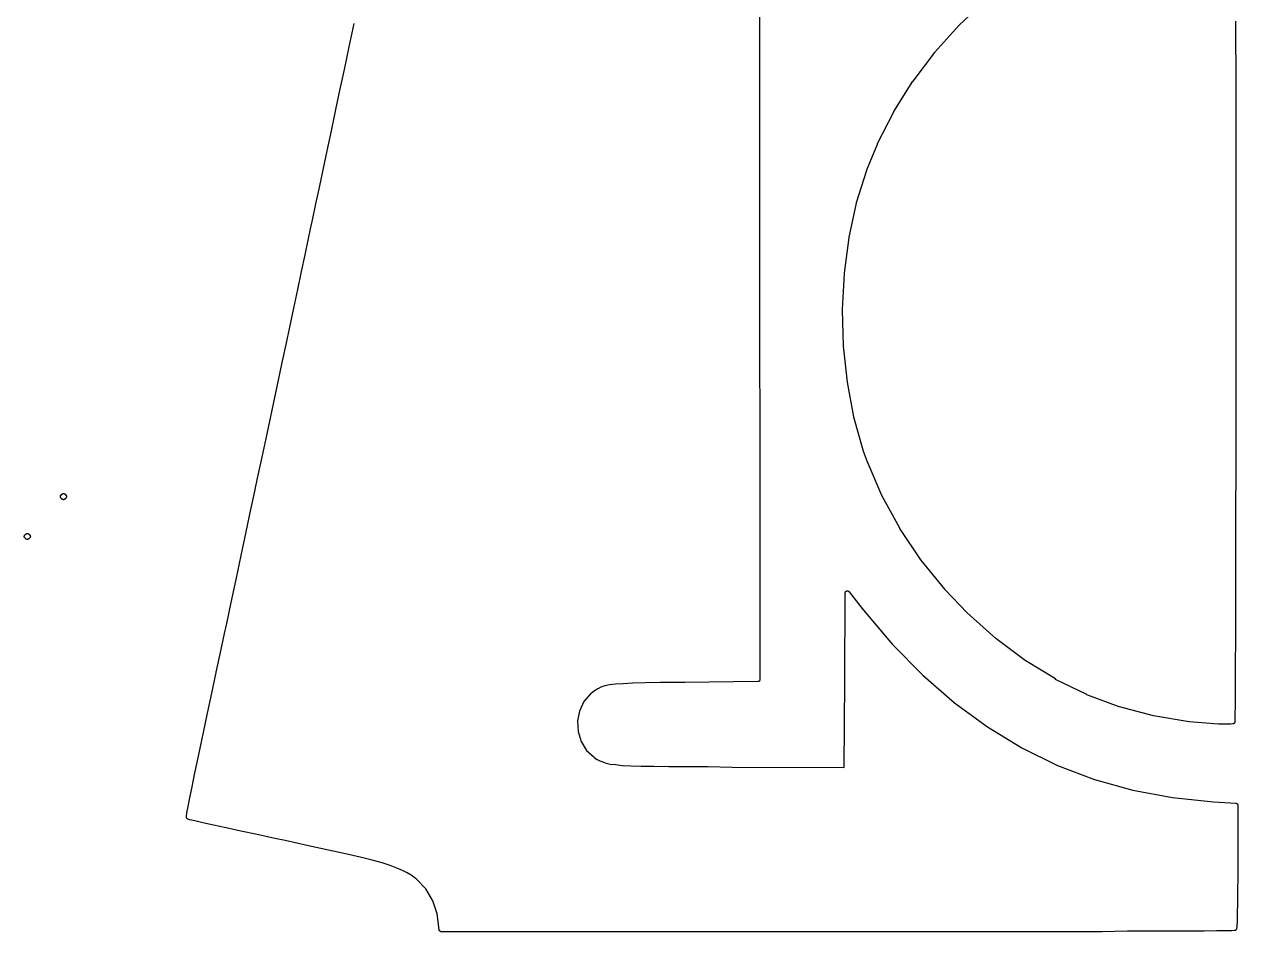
# Model space of a CAD drawing. Extents: x 65.4 to 99.6, y -143.1 to -96.2.
# Drawn here: x 74.972 to 77.81, y -142.794 to -140.672 of the extents above; entities that cross this region are included whole.
import ezdxf

# ---------------------------------------------------------------- set-up
doc = ezdxf.new("R2010")
doc.units = 0
doc.layers.add('BLACK', color=7, linetype='CONTINUOUS')

msp = doc.modelspace()

# ---------------------------------------------------------------- linework, layer by layer
at = {"layer": 'BLACK', "linetype": 'CONTINUOUS'}
for p, q in [((76.69, -139.481), (76.6912, -140.843)), ((77.1581, -140.674), (77.2193, -140.617)), ((75.7317, -140.725), (75.7434, -140.67)), ((77.1015, -140.737), (77.1578, -140.675)), ((77.1578, -140.675), (77.1578, -140.674)), ((77.1578, -140.674), (77.158, -140.674)), ((77.158, -140.674), (77.1581, -140.674)), ((77.8048, -140.665), (77.8049, -140.715)), ((77.8049, -140.715), (77.8049, -140.715)), ((77.8049, -140.715), (77.805, -140.77)), ((75.7204, -140.778), (75.7317, -140.725)), ((77.0504, -140.805), (77.1012, -140.738)), ((77.1012, -140.738), (77.1014, -140.737)), ((77.1012, -140.738), (77.1012, -140.738)), ((77.1014, -140.737), (77.1015, -140.737)), ((77.805, -140.77), (77.805, -140.77)), ((77.805, -140.77), (77.8051, -140.832)), ((75.7099, -140.827), (75.7204, -140.778)), ((75.7007, -140.871), (75.7099, -140.827)), ((77.0054, -140.876), (77.0501, -140.805)), ((77.0501, -140.805), (77.0502, -140.805)), ((77.0502, -140.805), (77.0503, -140.805)), ((77.0503, -140.805), (77.0504, -140.805)), ((76.6912, -140.843), (76.6912, -140.843)), ((76.6912, -140.843), (76.6923, -142.204)), ((77.8051, -140.832), (77.8051, -140.832)), ((77.8051, -140.832), (77.8051, -140.9)), ((75.6893, -140.925), (75.6981, -140.883)), ((75.6981, -140.883), (75.7006, -140.871)), ((75.6981, -140.883), (75.6981, -140.883)), ((75.6981, -140.883), (75.6981, -140.883)), ((75.7006, -140.871), (75.7007, -140.871)), ((76.9672, -140.951), (77.0052, -140.877)), ((77.0052, -140.877), (77.0052, -140.877)), ((77.0052, -140.877), (77.0054, -140.877)), ((77.0054, -140.877), (77.0054, -140.876)), ((77.8051, -140.9), (77.8051, -140.9)), ((77.8051, -140.9), (77.8052, -140.976)), ((75.68, -140.968), (75.6892, -140.925)), ((75.6892, -140.925), (75.6893, -140.925)), ((75.6708, -141.012), (75.68, -140.968)), ((75.68, -140.968), (75.68, -140.968)), ((76.9423, -141.012), (76.967, -140.952)), ((76.967, -140.952), (76.9671, -140.952)), ((76.9671, -140.952), (76.9672, -140.951)), ((76.9671, -140.952), (76.9671, -140.952)), ((77.8052, -140.976), (77.8052, -140.976)), ((77.8052, -140.976), (77.8052, -141.058)), ((75.6619, -141.054), (75.6708, -141.012)), ((75.6708, -141.012), (75.6708, -141.012)), ((76.9183, -141.089), (76.9421, -141.013)), ((76.9421, -141.013), (76.9422, -141.012)), ((76.9421, -141.013), (76.9421, -141.013)), ((76.9422, -141.012), (76.9423, -141.012)), ((75.6536, -141.092), (75.6618, -141.054)), ((75.6618, -141.054), (75.6619, -141.054)), ((77.8052, -141.058), (77.8052, -141.058)), ((77.8052, -141.058), (77.8052, -141.148)), ((75.6465, -141.126), (75.6536, -141.092)), ((75.6536, -141.092), (75.6536, -141.092)), ((76.9008, -141.17), (76.9181, -141.09)), ((76.9181, -141.09), (76.9182, -141.09)), ((76.9182, -141.09), (76.9183, -141.089)), ((76.9182, -141.09), (76.9182, -141.09)), ((75.6414, -141.15), (75.6465, -141.126)), ((75.6465, -141.126), (75.6465, -141.126)), ((75.6465, -141.126), (75.6465, -141.126)), ((75.6356, -141.177), (75.6414, -141.15)), ((75.6414, -141.15), (75.6414, -141.15)), ((75.6414, -141.15), (75.6414, -141.15)), ((76.8899, -141.254), (76.9007, -141.171)), ((76.9007, -141.171), (76.9007, -141.171)), ((76.9007, -141.171), (76.9008, -141.171)), ((76.9008, -141.171), (76.9008, -141.17)), ((77.8052, -141.148), (77.8052, -141.148)), ((77.8052, -141.148), (77.8052, -141.245)), ((75.6283, -141.211), (75.6355, -141.177)), ((75.6355, -141.177), (75.6356, -141.177)), ((75.6356, -141.177), (75.6356, -141.177)), ((75.62, -141.25), (75.6283, -141.211)), ((75.6111, -141.292), (75.62, -141.25)), ((75.62, -141.25), (75.62, -141.25)), ((76.8856, -141.339), (76.8899, -141.255)), ((76.8899, -141.255), (76.8899, -141.254)), ((76.8899, -141.254), (76.8899, -141.254)), ((76.8899, -141.254), (76.8899, -141.254)), ((77.8052, -141.245), (77.8052, -141.351)), ((75.6018, -141.336), (75.6111, -141.292)), ((75.6111, -141.292), (75.6111, -141.292)), ((75.5925, -141.38), (75.6018, -141.336)), ((75.6018, -141.336), (75.6018, -141.336)), ((75.6018, -141.336), (75.6018, -141.336)), ((76.8856, -141.34), (76.8856, -141.339)), ((76.8856, -141.339), (76.8856, -141.339)), ((76.8879, -141.424), (76.8856, -141.34)), ((76.8856, -141.34), (76.8856, -141.34)), ((77.8052, -141.351), (77.8052, -141.387)), ((75.5838, -141.421), (75.5925, -141.38)), ((75.5925, -141.38), (75.5925, -141.38)), ((75.5925, -141.38), (75.5925, -141.38)), ((77.8052, -141.387), (77.8052, -141.387)), ((77.8052, -141.387), (77.8052, -141.475)), ((75.574, -141.467), (75.5838, -141.421)), ((75.5838, -141.421), (75.5838, -141.421)), ((75.5838, -141.421), (75.5838, -141.421)), ((76.8879, -141.425), (76.8879, -141.424)), ((76.8967, -141.509), (76.8879, -141.425)), ((76.8879, -141.425), (76.8879, -141.425)), ((76.8879, -141.425), (76.8879, -141.425)), ((75.5629, -141.519), (75.574, -141.467)), ((75.574, -141.467), (75.574, -141.467)), ((77.8052, -141.475), (77.8052, -141.475)), ((77.8052, -141.475), (77.8052, -141.561)), ((76.8968, -141.509), (76.8967, -141.509)), ((76.8967, -141.509), (76.8967, -141.509)), ((76.8967, -141.509), (76.8967, -141.509)), ((76.9121, -141.59), (76.8968, -141.509)), ((75.5512, -141.574), (75.5629, -141.519)), ((75.5629, -141.519), (75.5629, -141.519)), ((77.8052, -141.561), (77.8051, -141.644)), ((77.8052, -141.561), (77.8052, -141.561)), ((75.5394, -141.63), (75.5512, -141.574)), ((75.5512, -141.574), (75.5512, -141.574)), ((76.9122, -141.591), (76.9121, -141.59)), ((76.9121, -141.59), (76.9121, -141.59)), ((76.934, -141.668), (76.9122, -141.591)), ((76.9122, -141.591), (76.9122, -141.591)), ((75.5279, -141.684), (75.5394, -141.63)), ((75.5394, -141.63), (75.5394, -141.63)), ((77.8051, -141.644), (77.805, -141.724)), ((77.8051, -141.644), (77.8051, -141.644)), ((76.9341, -141.668), (76.934, -141.668)), ((76.9341, -141.669), (76.9341, -141.668)), ((76.9341, -141.668), (76.9341, -141.668)), ((76.943, -141.694), (76.9341, -141.669)), ((75.5174, -141.733), (75.5279, -141.684)), ((75.5279, -141.684), (75.5279, -141.684)), ((76.9431, -141.694), (76.943, -141.694)), ((76.9432, -141.694), (76.9431, -141.694)), ((76.9431, -141.694), (76.9431, -141.694)), ((76.9771, -141.774), (76.9432, -141.694)), ((75.5116, -141.76), (75.5174, -141.733)), ((75.5174, -141.733), (75.5174, -141.733)), ((77.805, -141.724), (77.8049, -141.8)), ((77.805, -141.724), (77.805, -141.724)), ((75.5018, -141.807), (75.5116, -141.761)), ((75.5116, -141.761), (75.5116, -141.76)), ((75.5116, -141.76), (75.5116, -141.76)), ((75.0563, -141.777), (75.0562, -141.776)), ((75.0562, -141.776), (75.0562, -141.776)), ((75.0562, -141.776), (75.0562, -141.776)), ((75.0562, -141.776), (75.0563, -141.776)), ((75.0563, -141.776), (75.0563, -141.775)), ((75.0563, -141.775), (75.0563, -141.775)), ((75.0563, -141.775), (75.0563, -141.775)), ((75.0563, -141.775), (75.0565, -141.775)), ((75.0564, -141.778), (75.0563, -141.777)), ((75.0563, -141.777), (75.0563, -141.777)), ((75.0563, -141.777), (75.0563, -141.777)), ((75.0563, -141.777), (75.0563, -141.777)), ((75.0566, -141.778), (75.0564, -141.778)), ((75.0565, -141.775), (75.0566, -141.775)), ((75.0566, -141.775), (75.0566, -141.774)), ((75.0566, -141.774), (75.0568, -141.774)), ((75.0566, -141.775), (75.0566, -141.775)), ((75.0568, -141.779), (75.0566, -141.778)), ((75.0566, -141.778), (75.0566, -141.778)), ((75.0566, -141.778), (75.0566, -141.778)), ((75.0568, -141.774), (75.0571, -141.774)), ((75.057, -141.779), (75.0568, -141.779)), ((75.0571, -141.779), (75.057, -141.779)), ((75.0571, -141.774), (75.0574, -141.773)), ((75.0571, -141.774), (75.0571, -141.774)), ((75.0571, -141.774), (75.0571, -141.774)), ((75.0573, -141.78), (75.0571, -141.779)), ((75.0571, -141.779), (75.0571, -141.779)), ((75.0576, -141.78), (75.0573, -141.78)), ((75.0574, -141.773), (75.0577, -141.773)), ((75.0577, -141.78), (75.0576, -141.78)), ((75.0577, -141.773), (75.0598, -141.771)), ((75.0598, -141.782), (75.0577, -141.78)), ((75.0598, -141.771), (75.0599, -141.771)), ((75.0602, -141.782), (75.0598, -141.782)), ((75.0599, -141.771), (75.0602, -141.77)), ((75.0602, -141.77), (75.0606, -141.77)), ((75.0605, -141.783), (75.0602, -141.782)), ((75.0606, -141.783), (75.0605, -141.783)), ((75.0606, -141.77), (75.0606, -141.77)), ((75.0606, -141.77), (75.0606, -141.77)), ((75.0606, -141.77), (75.0611, -141.77)), ((75.061, -141.783), (75.0606, -141.783)), ((75.0606, -141.783), (75.0606, -141.783)), ((75.0614, -141.783), (75.061, -141.783)), ((75.0611, -141.77), (75.0615, -141.77)), ((75.0619, -141.783), (75.0614, -141.783)), ((75.0614, -141.783), (75.0614, -141.783)), ((75.0614, -141.783), (75.0614, -141.783)), ((75.0615, -141.77), (75.0615, -141.77)), ((75.0615, -141.77), (75.0615, -141.77)), ((75.0615, -141.77), (75.062, -141.77)), ((75.0623, -141.783), (75.0619, -141.783)), ((75.062, -141.77), (75.0624, -141.769)), ((75.0624, -141.783), (75.0623, -141.783)), ((75.0623, -141.783), (75.0623, -141.783)), ((75.0624, -141.769), (75.0624, -141.769)), ((75.0624, -141.769), (75.0624, -141.769)), ((75.0624, -141.769), (75.0629, -141.769)), ((75.0629, -141.784), (75.0624, -141.783)), ((75.0629, -141.769), (75.0634, -141.769)), ((75.0633, -141.784), (75.0629, -141.784)), ((75.0638, -141.784), (75.0633, -141.784)), ((75.0633, -141.784), (75.0633, -141.784)), ((75.0633, -141.784), (75.0633, -141.784)), ((75.0634, -141.769), (75.0634, -141.769)), ((75.0634, -141.769), (75.0639, -141.769)), ((75.0634, -141.769), (75.0634, -141.769)), ((75.0643, -141.783), (75.0638, -141.784)), ((75.0639, -141.769), (75.0643, -141.769)), ((75.0643, -141.769), (75.0644, -141.769)), ((75.0647, -141.783), (75.0643, -141.783)), ((75.0643, -141.783), (75.0643, -141.783)), ((75.0643, -141.783), (75.0643, -141.783)), ((75.0644, -141.769), (75.0644, -141.769)), ((75.0644, -141.769), (75.0649, -141.77)), ((75.0652, -141.783), (75.0647, -141.783)), ((75.0649, -141.77), (75.0653, -141.77)), ((75.0657, -141.783), (75.0652, -141.783)), ((75.0652, -141.783), (75.0652, -141.783)), ((75.0652, -141.783), (75.0652, -141.783)), ((75.0653, -141.77), (75.0653, -141.77)), ((75.0653, -141.77), (75.0653, -141.77)), ((75.0653, -141.77), (75.0657, -141.77)), ((75.0657, -141.77), (75.0661, -141.77)), ((75.0661, -141.783), (75.0657, -141.783)), ((75.0661, -141.77), (75.0661, -141.77)), ((75.0661, -141.77), (75.0662, -141.77)), ((75.0665, -141.782), (75.0661, -141.783)), ((75.0661, -141.783), (75.0661, -141.783)), ((75.0661, -141.783), (75.0661, -141.783)), ((75.0662, -141.77), (75.0665, -141.77)), ((75.0665, -141.77), (75.0669, -141.771)), ((75.0668, -141.782), (75.0665, -141.782)), ((75.0669, -141.782), (75.0668, -141.782)), ((75.0669, -141.771), (75.069, -141.773)), ((75.069, -141.78), (75.0669, -141.782)), ((75.069, -141.773), (75.0691, -141.773)), ((75.0693, -141.78), (75.069, -141.78)), ((75.0691, -141.773), (75.0694, -141.773)), ((75.0696, -141.779), (75.0693, -141.78)), ((75.0694, -141.773), (75.0696, -141.774)), ((75.0696, -141.774), (75.0696, -141.774)), ((75.0696, -141.774), (75.0697, -141.774)), ((75.0699, -141.779), (75.0696, -141.779)), ((75.0696, -141.779), (75.0696, -141.779)), ((75.0696, -141.779), (75.0696, -141.779)), ((75.0697, -141.774), (75.0699, -141.774)), ((75.0699, -141.774), (75.0701, -141.775)), ((75.0701, -141.778), (75.0699, -141.779)), ((75.0701, -141.775), (75.0701, -141.775)), ((75.0701, -141.775), (75.0701, -141.775)), ((75.0701, -141.775), (75.0702, -141.775)), ((75.0703, -141.778), (75.0701, -141.778)), ((75.0701, -141.778), (75.0701, -141.778)), ((75.0701, -141.778), (75.0701, -141.778)), ((75.0702, -141.775), (75.0704, -141.775)), ((75.0704, -141.777), (75.0703, -141.778)), ((75.0704, -141.775), (75.0704, -141.776)), ((75.0704, -141.776), (75.0704, -141.776)), ((75.0704, -141.776), (75.0704, -141.776)), ((75.0704, -141.776), (75.0705, -141.776)), ((75.0705, -141.777), (75.0704, -141.777)), ((75.0704, -141.777), (75.0704, -141.777)), ((75.0704, -141.777), (75.0704, -141.777)), ((75.0704, -141.777), (75.0704, -141.777)), ((75.0705, -141.776), (75.0705, -141.776)), ((75.0705, -141.776), (75.0705, -141.777)), ((76.9772, -141.774), (76.9771, -141.774)), ((76.9773, -141.774), (76.9772, -141.774)), ((77.0191, -141.85), (76.9773, -141.774)), ((76.9773, -141.774), (76.9773, -141.774)), ((75.4907, -141.859), (75.5018, -141.807)), ((75.5018, -141.807), (75.5018, -141.807)), ((75.5018, -141.807), (75.5018, -141.807)), ((77.8049, -141.8), (77.8048, -141.873)), ((77.8049, -141.8), (77.8049, -141.8)), ((77.0192, -141.851), (77.0191, -141.85)), ((77.0193, -141.851), (77.0192, -141.851)), ((77.0684, -141.924), (77.0193, -141.851)), ((77.0193, -141.851), (77.0193, -141.851)), ((74.9716, -141.87), (74.9716, -141.869)), ((74.9716, -141.869), (74.9717, -141.869)), ((74.9717, -141.871), (74.9716, -141.87)), ((74.9716, -141.87), (74.9716, -141.87)), ((74.9716, -141.87), (74.9716, -141.87)), ((74.9716, -141.87), (74.9716, -141.87)), ((74.9717, -141.869), (74.9718, -141.868)), ((74.9717, -141.869), (74.9717, -141.869)), ((74.9717, -141.869), (74.9717, -141.869)), ((74.9718, -141.871), (74.9717, -141.871)), ((74.9717, -141.871), (74.9717, -141.871)), ((74.9717, -141.871), (74.9717, -141.871)), ((74.9718, -141.868), (74.972, -141.868)), ((74.9719, -141.871), (74.9718, -141.871)), ((74.9721, -141.872), (74.9719, -141.871)), ((74.9719, -141.871), (74.9719, -141.871)), ((74.9719, -141.871), (74.9719, -141.871)), ((74.972, -141.868), (74.9722, -141.867)), ((74.972, -141.868), (74.972, -141.868)), ((74.972, -141.868), (74.972, -141.868)), ((74.9724, -141.872), (74.9721, -141.872)), ((74.9722, -141.867), (74.9724, -141.867)), ((74.9724, -141.867), (74.9727, -141.866)), ((74.9724, -141.867), (74.9724, -141.867)), ((74.9724, -141.867), (74.9724, -141.867)), ((74.9727, -141.873), (74.9724, -141.872)), ((74.9724, -141.872), (74.9724, -141.872)), ((74.9724, -141.872), (74.9724, -141.872)), ((74.9727, -141.866), (74.973, -141.866)), ((74.973, -141.873), (74.9727, -141.873)), ((74.973, -141.866), (74.9751, -141.864)), ((74.9751, -141.875), (74.973, -141.873)), ((74.973, -141.873), (74.973, -141.873)), ((74.9751, -141.864), (74.9752, -141.864)), ((74.9756, -141.876), (74.9751, -141.875)), ((74.9752, -141.864), (74.9756, -141.864)), ((74.9756, -141.864), (74.9759, -141.863)), ((74.9759, -141.876), (74.9756, -141.876)), ((74.9759, -141.863), (74.9759, -141.863)), ((74.9759, -141.863), (74.976, -141.863)), ((74.9763, -141.876), (74.9759, -141.876)), ((74.9759, -141.876), (74.9759, -141.876)), ((74.9759, -141.876), (74.9759, -141.876)), ((74.976, -141.863), (74.9764, -141.863)), ((74.9767, -141.876), (74.9763, -141.876)), ((74.9764, -141.863), (74.9768, -141.863)), ((74.9768, -141.876), (74.9767, -141.876)), ((74.9767, -141.876), (74.9767, -141.876)), ((74.9768, -141.863), (74.9768, -141.863)), ((74.9768, -141.863), (74.9768, -141.863)), ((74.9768, -141.863), (74.9773, -141.863)), ((74.9772, -141.876), (74.9768, -141.876)), ((74.9777, -141.877), (74.9772, -141.876)), ((74.9773, -141.863), (74.9777, -141.863)), ((74.9777, -141.863), (74.9777, -141.863)), ((74.9777, -141.863), (74.9778, -141.863)), ((74.9782, -141.877), (74.9777, -141.877)), ((74.9777, -141.877), (74.9777, -141.877)), ((74.9777, -141.877), (74.9777, -141.877)), ((74.9778, -141.863), (74.9782, -141.863)), ((74.9782, -141.863), (74.9787, -141.862)), ((74.9786, -141.877), (74.9782, -141.877)), ((74.9787, -141.877), (74.9786, -141.877)), ((74.9786, -141.877), (74.9786, -141.877)), ((74.9787, -141.862), (74.9787, -141.862)), ((74.9787, -141.862), (74.9791, -141.863)), ((74.9787, -141.862), (74.9787, -141.862)), ((74.9791, -141.877), (74.9787, -141.877)), ((74.9791, -141.863), (74.9797, -141.863)), ((74.9796, -141.877), (74.9791, -141.877)), ((74.98, -141.876), (74.9796, -141.877)), ((74.9796, -141.877), (74.9796, -141.877)), ((74.9796, -141.877), (74.9796, -141.877)), ((74.9797, -141.863), (74.9797, -141.863)), ((74.9797, -141.863), (74.9797, -141.863)), ((74.9797, -141.863), (74.9802, -141.863)), ((74.9805, -141.876), (74.98, -141.876)), ((74.9802, -141.863), (74.9806, -141.863)), ((74.9806, -141.876), (74.9805, -141.876)), ((74.9806, -141.863), (74.9806, -141.863)), ((74.9806, -141.863), (74.9806, -141.863)), ((74.9806, -141.863), (74.981, -141.863)), ((74.981, -141.876), (74.9806, -141.876)), ((74.9806, -141.876), (74.9806, -141.876)), ((74.981, -141.863), (74.9815, -141.863)), ((74.9814, -141.876), (74.981, -141.876)), ((74.9818, -141.876), (74.9814, -141.876)), ((74.9814, -141.876), (74.9814, -141.876)), ((74.9814, -141.876), (74.9814, -141.876)), ((74.9815, -141.863), (74.9815, -141.863)), ((74.9815, -141.863), (74.9815, -141.863)), ((74.9815, -141.863), (74.9818, -141.864)), ((74.9818, -141.864), (74.9822, -141.864)), ((74.9822, -141.875), (74.9818, -141.876)), ((74.9822, -141.864), (74.9843, -141.866)), ((74.9843, -141.873), (74.9822, -141.875)), ((74.9822, -141.875), (74.9822, -141.875)), ((74.9843, -141.866), (74.9844, -141.866)), ((74.9847, -141.873), (74.9843, -141.873)), ((74.9844, -141.866), (74.9847, -141.866)), ((74.9847, -141.866), (74.985, -141.867)), ((74.9849, -141.872), (74.9847, -141.873)), ((74.985, -141.872), (74.9849, -141.872)), ((74.9849, -141.872), (74.9849, -141.872)), ((74.985, -141.867), (74.985, -141.867)), ((74.985, -141.867), (74.985, -141.867)), ((74.985, -141.867), (74.9852, -141.867)), ((74.9852, -141.872), (74.985, -141.872)), ((74.9852, -141.867), (74.9854, -141.868)), ((74.9854, -141.872), (74.9852, -141.872)), ((74.9854, -141.868), (74.9854, -141.868)), ((74.9854, -141.868), (74.9854, -141.868)), ((74.9854, -141.868), (74.9856, -141.868)), ((74.9856, -141.871), (74.9854, -141.872)), ((74.9854, -141.872), (74.9854, -141.872)), ((74.9854, -141.872), (74.9854, -141.872)), ((74.9856, -141.868), (74.9857, -141.869)), ((74.9857, -141.871), (74.9856, -141.871)), ((74.9857, -141.869), (74.9857, -141.869)), ((74.9857, -141.869), (74.9857, -141.869)), ((74.9857, -141.869), (74.9858, -141.869)), ((74.9858, -141.87), (74.9857, -141.871)), ((74.9857, -141.871), (74.9857, -141.871)), ((74.9857, -141.871), (74.9857, -141.871)), ((74.9858, -141.869), (74.9858, -141.87)), ((74.9858, -141.87), (74.9858, -141.87)), ((74.9858, -141.87), (74.9858, -141.87)), ((74.9858, -141.87), (74.9858, -141.87)), ((75.479, -141.914), (75.4907, -141.859)), ((75.4907, -141.859), (75.4907, -141.859)), ((75.4907, -141.859), (75.4907, -141.859)), ((77.8048, -141.873), (77.8047, -141.941)), ((77.8048, -141.873), (77.8048, -141.873)), ((75.4671, -141.97), (75.479, -141.914)), ((75.479, -141.914), (75.479, -141.914)), ((75.479, -141.914), (75.479, -141.914)), ((77.0685, -141.924), (77.0684, -141.924)), ((77.0686, -141.924), (77.0685, -141.924)), ((77.1246, -141.993), (77.0686, -141.924)), ((77.0686, -141.924), (77.0686, -141.924)), ((77.8047, -141.941), (77.8046, -142.005)), ((77.8047, -141.941), (77.8047, -141.941)), ((75.4556, -142.024), (75.4671, -141.97)), ((75.4671, -141.97), (75.4671, -141.97)), ((75.4671, -141.97), (75.4671, -141.97)), ((77.1247, -141.993), (77.1246, -141.993)), ((77.1248, -141.993), (77.1247, -141.993)), ((77.1249, -141.994), (77.1248, -141.993)), ((77.1769, -142.048), (77.1249, -141.994)), ((76.8906, -142.208), (76.8917, -142.002)), ((76.8917, -142.002), (76.8918, -142.001)), ((76.8917, -142.002), (76.8917, -142.002)), ((76.8917, -142.002), (76.8917, -142.002)), ((76.8918, -142.001), (76.8918, -142.001)), ((76.8918, -142.001), (76.8918, -142.001)), ((76.8918, -142.001), (76.8919, -142.001)), ((76.8919, -142.001), (76.892, -142.001)), ((76.892, -142.001), (76.8921, -142)), ((76.8921, -142), (76.8921, -142)), ((76.8921, -142), (76.8923, -142)), ((76.8923, -142), (76.8924, -142)), ((76.8924, -142), (76.8925, -142)), ((76.8925, -142), (76.8926, -141.999)), ((76.8926, -141.999), (76.8928, -141.999)), ((76.8928, -141.999), (76.8929, -141.999)), ((76.8929, -141.999), (76.8931, -141.999)), ((76.8931, -141.999), (76.8932, -141.999)), ((76.8932, -141.999), (76.8935, -141.998)), ((76.8935, -141.998), (76.8937, -141.998)), ((76.8937, -141.998), (76.8938, -141.998)), ((76.8938, -141.998), (76.894, -141.998)), ((76.894, -141.998), (76.8942, -141.998)), ((76.8942, -141.998), (76.8945, -141.998)), ((76.8945, -141.998), (76.8947, -141.998)), ((76.8947, -141.998), (76.8949, -141.998)), ((76.8949, -141.998), (76.8951, -141.997)), ((76.8951, -141.997), (76.8954, -141.997)), ((76.8954, -141.997), (76.8956, -141.997)), ((76.8956, -141.997), (76.8958, -141.997)), ((76.8958, -141.997), (76.8961, -141.997)), ((76.8961, -141.997), (76.8964, -141.997)), ((76.8964, -141.997), (76.8966, -141.997)), ((76.8966, -141.997), (76.8968, -141.997)), ((76.8968, -141.997), (76.8971, -141.997)), ((76.8971, -141.997), (76.8973, -141.997)), ((76.8973, -141.997), (76.8975, -141.997)), ((76.8975, -141.997), (76.8977, -141.997)), ((76.8977, -141.997), (76.898, -141.997)), ((76.898, -141.997), (76.8983, -141.997)), ((76.8983, -141.997), (76.8985, -141.998)), ((76.8985, -141.998), (76.8987, -141.998)), ((76.8987, -141.998), (76.8989, -141.998)), ((76.8989, -141.998), (76.8992, -141.998)), ((76.8992, -141.998), (76.8993, -141.998)), ((76.8993, -141.998), (76.8995, -141.998)), ((76.8995, -141.998), (76.8997, -141.998)), ((76.8997, -141.998), (76.9, -141.998)), ((76.9, -141.998), (76.9001, -141.999)), ((76.9001, -141.999), (76.9003, -141.999)), ((76.9003, -141.999), (76.9005, -141.999)), ((76.9005, -141.999), (76.9006, -141.999)), ((76.9006, -141.999), (76.9282, -142.034)), ((77.8046, -142.005), (77.8044, -142.063)), ((77.8046, -142.005), (77.8046, -142.005)), ((75.445, -142.073), (75.4556, -142.024)), ((75.4556, -142.024), (75.4556, -142.024)), ((76.9282, -142.034), (76.9282, -142.034)), ((76.9282, -142.034), (76.9342, -142.042)), ((76.9342, -142.042), (77.0023, -142.122)), ((77.1771, -142.048), (77.1769, -142.048)), ((77.1772, -142.048), (77.1771, -142.048)), ((77.2439, -142.108), (77.1772, -142.048)), ((77.1772, -142.048), (77.1772, -142.048)), ((75.44, -142.097), (75.445, -142.073)), ((75.445, -142.073), (75.445, -142.073)), ((77.8044, -142.063), (77.8043, -142.116)), ((77.8044, -142.063), (77.8044, -142.063)), ((75.4307, -142.141), (75.44, -142.097)), ((75.44, -142.097), (75.44, -142.097)), ((77.2441, -142.108), (77.2439, -142.108)), ((77.2442, -142.108), (77.2441, -142.108)), ((77.2443, -142.108), (77.2442, -142.108)), ((77.3126, -142.16), (77.2443, -142.108)), ((77.0023, -142.122), (77.0733, -142.194)), ((77.8043, -142.116), (77.8041, -142.163)), ((77.8043, -142.116), (77.8043, -142.116)), ((75.4207, -142.187), (75.4307, -142.141)), ((75.4307, -142.141), (75.4307, -142.141)), ((77.3127, -142.16), (77.3126, -142.16)), ((77.3129, -142.16), (77.3127, -142.16)), ((77.3833, -142.203), (77.3129, -142.16)), ((77.3129, -142.16), (77.3129, -142.16)), ((77.8041, -142.163), (77.804, -142.204)), ((77.8041, -142.163), (77.8041, -142.163)), ((75.4105, -142.236), (75.4207, -142.188)), ((75.4207, -142.188), (75.4207, -142.187)), ((76.3205, -142.222), (76.313, -142.226)), ((76.3292, -142.219), (76.3205, -142.222)), ((76.3401, -142.217), (76.3292, -142.219)), ((76.3542, -142.215), (76.3401, -142.217)), ((76.3723, -142.214), (76.3542, -142.215)), ((76.3952, -142.213), (76.3723, -142.214)), ((76.4237, -142.212), (76.3952, -142.213)), ((76.4586, -142.211), (76.4237, -142.212)), ((76.4587, -142.211), (76.4586, -142.211)), ((76.5011, -142.211), (76.4587, -142.211)), ((76.5169, -142.211), (76.5011, -142.211)), ((76.6873, -142.209), (76.5169, -142.211)), ((76.6878, -142.209), (76.6873, -142.209)), ((76.6882, -142.209), (76.6878, -142.209)), ((76.6883, -142.209), (76.6882, -142.209)), ((76.6887, -142.209), (76.6883, -142.209)), ((76.6883, -142.209), (76.6883, -142.209)), ((76.6892, -142.209), (76.6887, -142.209)), ((76.6896, -142.209), (76.6892, -142.209)), ((76.6892, -142.209), (76.6892, -142.209)), ((76.6892, -142.209), (76.6892, -142.209)), ((76.69, -142.209), (76.6896, -142.209)), ((76.6901, -142.209), (76.69, -142.209)), ((76.69, -142.209), (76.69, -142.209)), ((76.6905, -142.208), (76.6901, -142.209)), ((76.6908, -142.208), (76.6905, -142.208)), ((76.6911, -142.208), (76.6908, -142.208)), ((76.6908, -142.208), (76.6908, -142.208)), ((76.6908, -142.208), (76.6908, -142.208)), ((76.6914, -142.207), (76.6911, -142.208)), ((76.6916, -142.207), (76.6914, -142.207)), ((76.6914, -142.207), (76.6914, -142.207)), ((76.6914, -142.207), (76.6914, -142.207)), ((76.6919, -142.206), (76.6916, -142.207)), ((76.692, -142.206), (76.6919, -142.206)), ((76.6919, -142.206), (76.6919, -142.206)), ((76.6919, -142.206), (76.6919, -142.206)), ((76.6922, -142.206), (76.692, -142.206)), ((76.6923, -142.205), (76.6922, -142.205)), ((76.6922, -142.205), (76.6922, -142.205)), ((76.6922, -142.205), (76.6922, -142.205)), ((76.6922, -142.205), (76.6922, -142.206)), ((76.6923, -142.204), (76.6923, -142.205)), ((76.8895, -142.41), (76.8906, -142.208)), ((76.8906, -142.208), (76.8906, -142.208)), ((77.0733, -142.194), (77.1474, -142.259)), ((77.3834, -142.204), (77.3833, -142.203)), ((77.3836, -142.204), (77.3834, -142.204)), ((77.3837, -142.204), (77.3836, -142.204)), ((77.4565, -142.239), (77.3837, -142.204)), ((77.804, -142.204), (77.8038, -142.239)), ((77.804, -142.204), (77.804, -142.204)), ((75.4003, -142.283), (75.4105, -142.236)), ((75.4105, -142.236), (75.4105, -142.236)), ((76.2959, -142.238), (76.2801, -142.256)), ((76.2978, -142.237), (76.2959, -142.238)), ((76.3057, -142.231), (76.2978, -142.237)), ((76.313, -142.226), (76.3057, -142.231)), ((77.4567, -142.24), (77.4565, -142.239)), ((77.4569, -142.24), (77.4567, -142.24)), ((77.457, -142.24), (77.4569, -142.24)), ((77.5328, -142.268), (77.457, -142.24)), ((77.8038, -142.239), (77.8036, -142.266)), ((77.8038, -142.239), (77.8038, -142.239)), ((76.2702, -142.278), (76.2659, -142.301)), ((76.2801, -142.256), (76.2702, -142.278)), ((77.1474, -142.259), (77.2246, -142.315)), ((77.533, -142.268), (77.5328, -142.268)), ((77.5332, -142.268), (77.533, -142.268)), ((77.6125, -142.289), (77.5332, -142.268)), ((77.5332, -142.268), (77.5332, -142.268)), ((77.8036, -142.266), (77.8034, -142.286)), ((77.8036, -142.266), (77.8036, -142.266)), ((75.3908, -142.328), (75.4003, -142.283)), ((75.4003, -142.283), (75.4003, -142.283)), ((76.2659, -142.301), (76.2673, -142.326)), ((77.6127, -142.289), (77.6125, -142.289)), ((77.6129, -142.289), (77.6127, -142.289)), ((77.6961, -142.303), (77.6129, -142.289)), ((77.6129, -142.289), (77.6129, -142.289)), ((77.6962, -142.303), (77.6961, -142.303)), ((77.6964, -142.303), (77.6962, -142.303)), ((77.6965, -142.303), (77.6964, -142.303)), ((77.7647, -142.309), (77.6965, -142.303)), ((77.8007, -142.307), (77.8005, -142.307)), ((77.8005, -142.307), (77.8005, -142.307)), ((77.8005, -142.307), (77.8005, -142.308)), ((77.8009, -142.307), (77.8007, -142.307)), ((77.8007, -142.307), (77.8007, -142.307)), ((77.8011, -142.307), (77.8009, -142.307)), ((77.8013, -142.307), (77.8011, -142.307)), ((77.8014, -142.307), (77.8013, -142.307)), ((77.8016, -142.307), (77.8014, -142.307)), ((77.8018, -142.306), (77.8016, -142.307)), ((77.8019, -142.306), (77.8018, -142.306)), ((77.8021, -142.306), (77.8019, -142.306)), ((77.8022, -142.306), (77.8021, -142.306)), ((77.8023, -142.306), (77.8022, -142.306)), ((77.8025, -142.305), (77.8023, -142.306)), ((77.8026, -142.305), (77.8025, -142.305)), ((77.8025, -142.305), (77.8025, -142.305)), ((77.8027, -142.305), (77.8026, -142.305)), ((77.8028, -142.304), (77.8027, -142.305)), ((77.8029, -142.304), (77.8028, -142.304)), ((77.8028, -142.304), (77.8028, -142.304)), ((77.803, -142.303), (77.8029, -142.304)), ((77.8029, -142.304), (77.8029, -142.304)), ((77.8032, -142.299), (77.803, -142.303)), ((77.803, -142.303), (77.803, -142.303)), ((77.8034, -142.286), (77.8032, -142.299)), ((77.8032, -142.299), (77.8032, -142.299)), ((77.8032, -142.299), (77.8032, -142.299)), ((77.8032, -142.299), (77.8032, -142.299)), ((77.8034, -142.286), (77.8034, -142.286)), ((77.8034, -142.286), (77.8034, -142.286)), ((75.3822, -142.369), (75.3908, -142.328)), ((75.3908, -142.328), (75.3908, -142.328)), ((76.2673, -142.326), (76.2743, -142.349)), ((77.2246, -142.315), (77.3049, -142.364)), ((77.7648, -142.309), (77.7647, -142.309)), ((77.7649, -142.309), (77.7648, -142.309)), ((77.765, -142.309), (77.7649, -142.309)), ((77.7802, -142.309), (77.765, -142.309)), ((77.7803, -142.309), (77.7802, -142.309)), ((77.7804, -142.309), (77.7803, -142.309)), ((77.7805, -142.309), (77.7804, -142.309)), ((77.7921, -142.309), (77.7805, -142.309)), ((77.7924, -142.309), (77.7921, -142.309)), ((77.7927, -142.309), (77.7924, -142.309)), ((77.7928, -142.309), (77.7927, -142.309)), ((77.7985, -142.308), (77.7928, -142.309)), ((77.7987, -142.308), (77.7985, -142.308)), ((77.7989, -142.308), (77.7987, -142.308)), ((77.7992, -142.308), (77.7989, -142.308)), ((77.7995, -142.308), (77.7992, -142.308)), ((77.7996, -142.308), (77.7995, -142.308)), ((77.7998, -142.308), (77.7996, -142.308)), ((77.8001, -142.308), (77.7998, -142.308)), ((77.8003, -142.308), (77.8001, -142.308)), ((77.8005, -142.308), (77.8003, -142.308)), ((76.2743, -142.349), (76.2868, -142.37)), ((77.3049, -142.364), (77.3883, -142.405)), ((75.3767, -142.394), (75.3822, -142.369)), ((75.3822, -142.369), (75.3822, -142.369)), ((76.2868, -142.37), (76.3049, -142.386)), ((76.3049, -142.386), (76.3055, -142.387)), ((76.3055, -142.387), (76.3118, -142.391)), ((76.3118, -142.391), (76.318, -142.394)), ((75.37, -142.426), (75.3767, -142.394)), ((75.3767, -142.394), (75.3767, -142.394)), ((76.318, -142.394), (76.3245, -142.397)), ((76.3245, -142.397), (76.3323, -142.4)), ((76.3323, -142.4), (76.3421, -142.402)), ((76.3421, -142.402), (76.3546, -142.403)), ((76.3546, -142.403), (76.3703, -142.405)), ((76.3703, -142.405), (76.3901, -142.406)), ((76.3901, -142.406), (76.4143, -142.407)), ((76.4143, -142.407), (76.4438, -142.407)), ((76.4438, -142.407), (76.4439, -142.407)), ((76.4439, -142.407), (76.4793, -142.408)), ((76.4793, -142.408), (76.4793, -142.408)), ((76.4793, -142.408), (76.5211, -142.408)), ((76.5211, -142.408), (76.5211, -142.408)), ((76.5211, -142.408), (76.5702, -142.408)), ((76.5702, -142.408), (76.5702, -142.408)), ((76.5702, -142.408), (76.627, -142.409)), ((76.627, -142.409), (76.6271, -142.409)), ((76.6271, -142.409), (76.8895, -142.41)), ((77.3883, -142.405), (77.4748, -142.438)), ((75.364, -142.455), (75.37, -142.426)), ((75.37, -142.426), (75.37, -142.426)), ((75.37, -142.426), (75.37, -142.426)), ((77.4748, -142.438), (77.5644, -142.463)), ((75.3589, -142.481), (75.364, -142.455)), ((75.364, -142.455), (75.364, -142.455)), ((75.364, -142.455), (75.364, -142.455)), ((77.5644, -142.463), (77.6572, -142.48)), ((75.3521, -142.516), (75.3549, -142.501)), ((75.3549, -142.501), (75.3589, -142.481)), ((75.3549, -142.501), (75.3549, -142.501)), ((75.3549, -142.501), (75.3549, -142.501)), ((75.3589, -142.481), (75.3589, -142.481)), ((75.3589, -142.481), (75.3589, -142.481)), ((77.6572, -142.48), (77.7533, -142.49)), ((77.7533, -142.49), (77.805, -142.493)), ((77.805, -142.493), (77.8051, -142.493)), ((77.8051, -142.493), (77.8054, -142.493)), ((77.8054, -142.493), (77.8058, -142.493)), ((77.8058, -142.493), (77.8059, -142.493)), ((77.8059, -142.493), (77.8061, -142.493)), ((77.8061, -142.493), (77.8064, -142.493)), ((77.8064, -142.493), (77.8067, -142.493)), ((77.8067, -142.493), (77.8068, -142.494)), ((77.8068, -142.494), (77.807, -142.494)), ((77.807, -142.494), (77.8073, -142.494)), ((77.8073, -142.494), (77.8076, -142.494)), ((77.8076, -142.494), (77.8077, -142.494)), ((77.8077, -142.494), (77.8078, -142.494)), ((77.8078, -142.494), (77.808, -142.494)), ((77.808, -142.494), (77.8083, -142.495)), ((77.8083, -142.495), (77.8084, -142.495)), ((77.8084, -142.495), (77.8085, -142.495)), ((77.8085, -142.495), (77.8087, -142.495)), ((77.8087, -142.495), (77.8089, -142.495)), ((77.8089, -142.495), (77.809, -142.495)), ((77.809, -142.495), (77.8091, -142.496)), ((77.8091, -142.496), (77.8092, -142.496)), ((77.8092, -142.496), (77.8094, -142.496)), ((77.8094, -142.496), (77.8094, -142.496)), ((77.8094, -142.496), (77.8095, -142.496)), ((77.8095, -142.496), (77.8096, -142.497)), ((77.8096, -142.497), (77.8097, -142.497)), ((77.8097, -142.497), (77.8097, -142.497)), ((77.8097, -142.497), (77.8097, -142.497)), ((77.8097, -142.497), (77.8097, -142.498)), ((77.8097, -142.498), (77.8098, -142.498)), ((77.8098, -142.498), (77.8098, -142.641)), ((75.3508, -142.526), (75.3508, -142.525)), ((75.3508, -142.525), (75.3508, -142.525)), ((75.3508, -142.525), (75.3509, -142.525)), ((75.3509, -142.526), (75.3508, -142.526)), ((75.3509, -142.524), (75.3521, -142.516)), ((75.3509, -142.525), (75.3509, -142.524)), ((75.3509, -142.527), (75.3509, -142.526)), ((75.351, -142.527), (75.3509, -142.527)), ((75.3509, -142.527), (75.3509, -142.527)), ((75.3509, -142.527), (75.3509, -142.527)), ((75.3511, -142.528), (75.351, -142.527)), ((75.3512, -142.528), (75.3511, -142.528)), ((75.3514, -142.528), (75.3512, -142.528)), ((75.3512, -142.528), (75.3512, -142.528)), ((75.3515, -142.529), (75.3514, -142.528)), ((75.3516, -142.529), (75.3515, -142.529)), ((75.3517, -142.529), (75.3516, -142.529)), ((75.3519, -142.529), (75.3517, -142.529)), ((75.352, -142.529), (75.3519, -142.529)), ((75.3522, -142.529), (75.352, -142.529)), ((75.3521, -142.516), (75.3521, -142.516)), ((75.3521, -142.516), (75.3521, -142.516)), ((75.3521, -142.516), (75.3521, -142.516)), ((75.3523, -142.53), (75.3522, -142.529)), ((75.3525, -142.53), (75.3523, -142.53)), ((75.3527, -142.53), (75.3525, -142.53)), ((75.3529, -142.53), (75.3527, -142.53)), ((75.353, -142.53), (75.3529, -142.53)), ((75.3533, -142.53), (75.353, -142.53)), ((75.3536, -142.531), (75.3533, -142.53)), ((75.3537, -142.531), (75.3536, -142.531)), ((75.3539, -142.531), (75.3537, -142.531)), ((75.3542, -142.531), (75.3539, -142.531)), ((75.3545, -142.531), (75.3542, -142.531)), ((75.3589, -142.532), (75.3545, -142.531)), ((75.3545, -142.531), (75.3545, -142.531)), ((75.359, -142.532), (75.3589, -142.532)), ((75.3589, -142.532), (75.3589, -142.532)), ((75.3709, -142.535), (75.359, -142.532)), ((75.359, -142.532), (75.359, -142.532)), ((75.3895, -142.539), (75.3709, -142.535)), ((75.3709, -142.535), (75.3709, -142.535)), ((75.3709, -142.535), (75.3709, -142.535)), ((75.3896, -142.539), (75.3895, -142.539)), ((75.4142, -142.545), (75.3896, -142.539)), ((75.444, -142.551), (75.4142, -142.545)), ((75.4142, -142.545), (75.4142, -142.545)), ((75.4142, -142.545), (75.4142, -142.545)), ((75.4441, -142.551), (75.444, -142.551)), ((75.444, -142.551), (75.444, -142.551)), ((75.4784, -142.559), (75.4441, -142.551)), ((75.5165, -142.567), (75.4784, -142.559)), ((75.4784, -142.559), (75.4784, -142.559)), ((75.4784, -142.559), (75.4784, -142.559)), ((75.5576, -142.576), (75.5165, -142.567)), ((75.5165, -142.567), (75.5165, -142.567)), ((75.5165, -142.567), (75.5165, -142.567)), ((75.5819, -142.581), (75.5576, -142.576)), ((75.5576, -142.576), (75.5576, -142.576)), ((75.582, -142.581), (75.5819, -142.581)), ((75.5819, -142.581), (75.5819, -142.581)), ((75.6365, -142.593), (75.582, -142.581)), ((75.582, -142.581), (75.582, -142.581)), ((75.582, -142.581), (75.582, -142.581)), ((75.6833, -142.603), (75.6365, -142.593)), ((75.6365, -142.593), (75.6365, -142.593)), ((75.7232, -142.612), (75.6833, -142.603)), ((75.757, -142.62), (75.7232, -142.612)), ((75.7232, -142.612), (75.7232, -142.612)), ((75.7852, -142.627), (75.757, -142.62)), ((75.8085, -142.633), (75.7852, -142.627)), ((75.8277, -142.639), (75.8085, -142.633)), ((75.8433, -142.645), (75.8277, -142.639)), ((75.8563, -142.651), (75.8433, -142.645)), ((77.8098, -142.641), (77.8097, -142.666)), ((75.8672, -142.656), (75.8563, -142.651)), ((75.8767, -142.662), (75.8672, -142.656)), ((75.8858, -142.669), (75.8767, -142.662)), ((75.8896, -142.672), (75.8858, -142.669)), ((75.9109, -142.694), (75.8896, -142.672)), ((77.8097, -142.666), (77.8095, -142.698)), ((77.8097, -142.666), (77.8097, -142.666)), ((75.9271, -142.722), (75.9109, -142.694)), ((77.8095, -142.698), (77.8092, -142.727)), ((77.8095, -142.698), (77.8095, -142.698)), ((75.9372, -142.752), (75.9271, -142.722)), ((77.8092, -142.727), (77.8087, -142.751)), ((77.8092, -142.727), (77.8092, -142.727)), ((77.8092, -142.727), (77.8092, -142.727)), ((75.9392, -142.764), (75.9372, -142.752)), ((77.8087, -142.751), (77.8082, -142.77)), ((77.8087, -142.751), (77.8087, -142.751)), ((75.9422, -142.79), (75.9392, -142.764)), ((77.8059, -142.789), (77.8056, -142.79)), ((77.8062, -142.789), (77.8059, -142.789)), ((77.8064, -142.789), (77.8062, -142.789)), ((77.8062, -142.789), (77.8062, -142.789)), ((77.8062, -142.789), (77.8062, -142.789)), ((77.8066, -142.788), (77.8064, -142.789)), ((77.8067, -142.788), (77.8066, -142.788)), ((77.8066, -142.788), (77.8066, -142.788)), ((77.8066, -142.788), (77.8066, -142.788)), ((77.8068, -142.787), (77.8067, -142.788)), ((77.8075, -142.782), (77.8068, -142.787)), ((77.8068, -142.787), (77.8068, -142.787)), ((77.8076, -142.782), (77.8075, -142.782)), ((77.8075, -142.782), (77.8075, -142.782)), ((77.8082, -142.77), (77.8076, -142.782)), ((77.8076, -142.782), (77.8076, -142.782)), ((77.8082, -142.77), (77.8082, -142.77)), ((77.8082, -142.77), (77.8082, -142.77)), ((77.8082, -142.77), (77.8082, -142.77)), ((75.9423, -142.79), (75.9422, -142.79)), ((75.9422, -142.79), (75.9422, -142.79)), ((75.9422, -142.79), (75.9422, -142.79)), ((75.9424, -142.791), (75.9423, -142.79)), ((75.9425, -142.791), (75.9424, -142.791)), ((75.9424, -142.791), (75.9424, -142.791)), ((75.9426, -142.791), (75.9425, -142.791)), ((75.9428, -142.791), (75.9426, -142.791)), ((75.9429, -142.792), (75.9428, -142.791)), ((75.9431, -142.792), (75.9429, -142.792)), ((75.9429, -142.792), (75.9429, -142.792)), ((75.9433, -142.792), (75.9431, -142.792)), ((75.9434, -142.792), (75.9433, -142.792)), ((75.9436, -142.792), (75.9434, -142.792)), ((75.9438, -142.793), (75.9436, -142.792)), ((75.944, -142.793), (75.9438, -142.793)), ((75.9442, -142.793), (75.944, -142.793)), ((75.9443, -142.793), (75.9442, -142.793)), ((75.9446, -142.793), (75.9443, -142.793)), ((75.9448, -142.793), (75.9446, -142.793)), ((75.945, -142.793), (75.9448, -142.793)), ((75.9452, -142.794), (75.945, -142.793)), ((75.9455, -142.794), (75.9452, -142.794)), ((75.9457, -142.794), (75.9455, -142.794)), ((75.9459, -142.794), (75.9457, -142.794)), ((75.9461, -142.794), (75.9459, -142.794)), ((75.9464, -142.794), (75.9461, -142.794)), ((75.9467, -142.794), (75.9464, -142.794)), ((75.9469, -142.794), (75.9467, -142.794)), ((75.9471, -142.794), (75.9469, -142.794)), ((76.873, -142.794), (75.9471, -142.794)), ((75.9471, -142.794), (75.9471, -142.794)), ((76.8731, -142.794), (76.873, -142.794)), ((76.9609, -142.794), (76.8731, -142.794)), ((76.961, -142.794), (76.9609, -142.794)), ((77.0467, -142.794), (76.961, -142.794)), ((77.1298, -142.794), (77.0467, -142.794)), ((77.0467, -142.794), (77.0467, -142.794)), ((77.2099, -142.794), (77.1298, -142.794)), ((77.1298, -142.794), (77.1298, -142.794)), ((77.2866, -142.794), (77.2099, -142.794)), ((77.2099, -142.794), (77.2099, -142.794)), ((77.3595, -142.794), (77.2866, -142.794)), ((77.2866, -142.794), (77.2866, -142.794)), ((77.4282, -142.794), (77.3595, -142.794)), ((77.3595, -142.794), (77.3595, -142.794)), ((77.4924, -142.794), (77.4282, -142.794)), ((77.4282, -142.794), (77.4282, -142.794)), ((77.5516, -142.793), (77.4924, -142.794)), ((77.4924, -142.794), (77.4924, -142.794)), ((77.6055, -142.793), (77.5516, -142.793)), ((77.5516, -142.793), (77.5516, -142.793)), ((77.6538, -142.793), (77.6055, -142.793)), ((77.6055, -142.793), (77.6055, -142.793)), ((77.6959, -142.793), (77.6538, -142.793)), ((77.6538, -142.793), (77.6538, -142.793)), ((77.7316, -142.793), (77.6959, -142.793)), ((77.6959, -142.793), (77.6959, -142.793)), ((77.7604, -142.792), (77.7316, -142.793)), ((77.7316, -142.793), (77.7316, -142.793)), ((77.7819, -142.792), (77.7604, -142.792)), ((77.7604, -142.792), (77.7604, -142.792)), ((77.782, -142.792), (77.7819, -142.792)), ((77.7819, -142.792), (77.7819, -142.792)), ((77.7959, -142.792), (77.782, -142.792)), ((77.796, -142.792), (77.7959, -142.792)), ((77.7959, -142.792), (77.7959, -142.792)), ((77.7959, -142.792), (77.7959, -142.792)), ((77.8019, -142.791), (77.796, -142.792)), ((77.802, -142.791), (77.8019, -142.791)), ((77.8019, -142.791), (77.8019, -142.791)), ((77.8025, -142.791), (77.802, -142.791)), ((77.8029, -142.791), (77.8025, -142.791)), ((77.803, -142.791), (77.8029, -142.791)), ((77.8029, -142.791), (77.8029, -142.791)), ((77.8029, -142.791), (77.8029, -142.791)), ((77.8032, -142.791), (77.803, -142.791)), ((77.8036, -142.791), (77.8032, -142.791)), ((77.804, -142.791), (77.8036, -142.791)), ((77.8041, -142.791), (77.804, -142.791)), ((77.804, -142.791), (77.804, -142.791)), ((77.8045, -142.791), (77.8041, -142.791)), ((77.8048, -142.79), (77.8045, -142.791)), ((77.8049, -142.79), (77.8048, -142.79)), ((77.8053, -142.79), (77.8049, -142.79)), ((77.8049, -142.79), (77.8049, -142.79)), ((77.8056, -142.79), (77.8053, -142.79)), ((77.8056, -142.79), (77.8056, -142.79)), ((77.8056, -142.79), (77.8056, -142.79))]:
    msp.add_line(p, q, dxfattribs=at)

doc.saveas('drawing.dxf')
